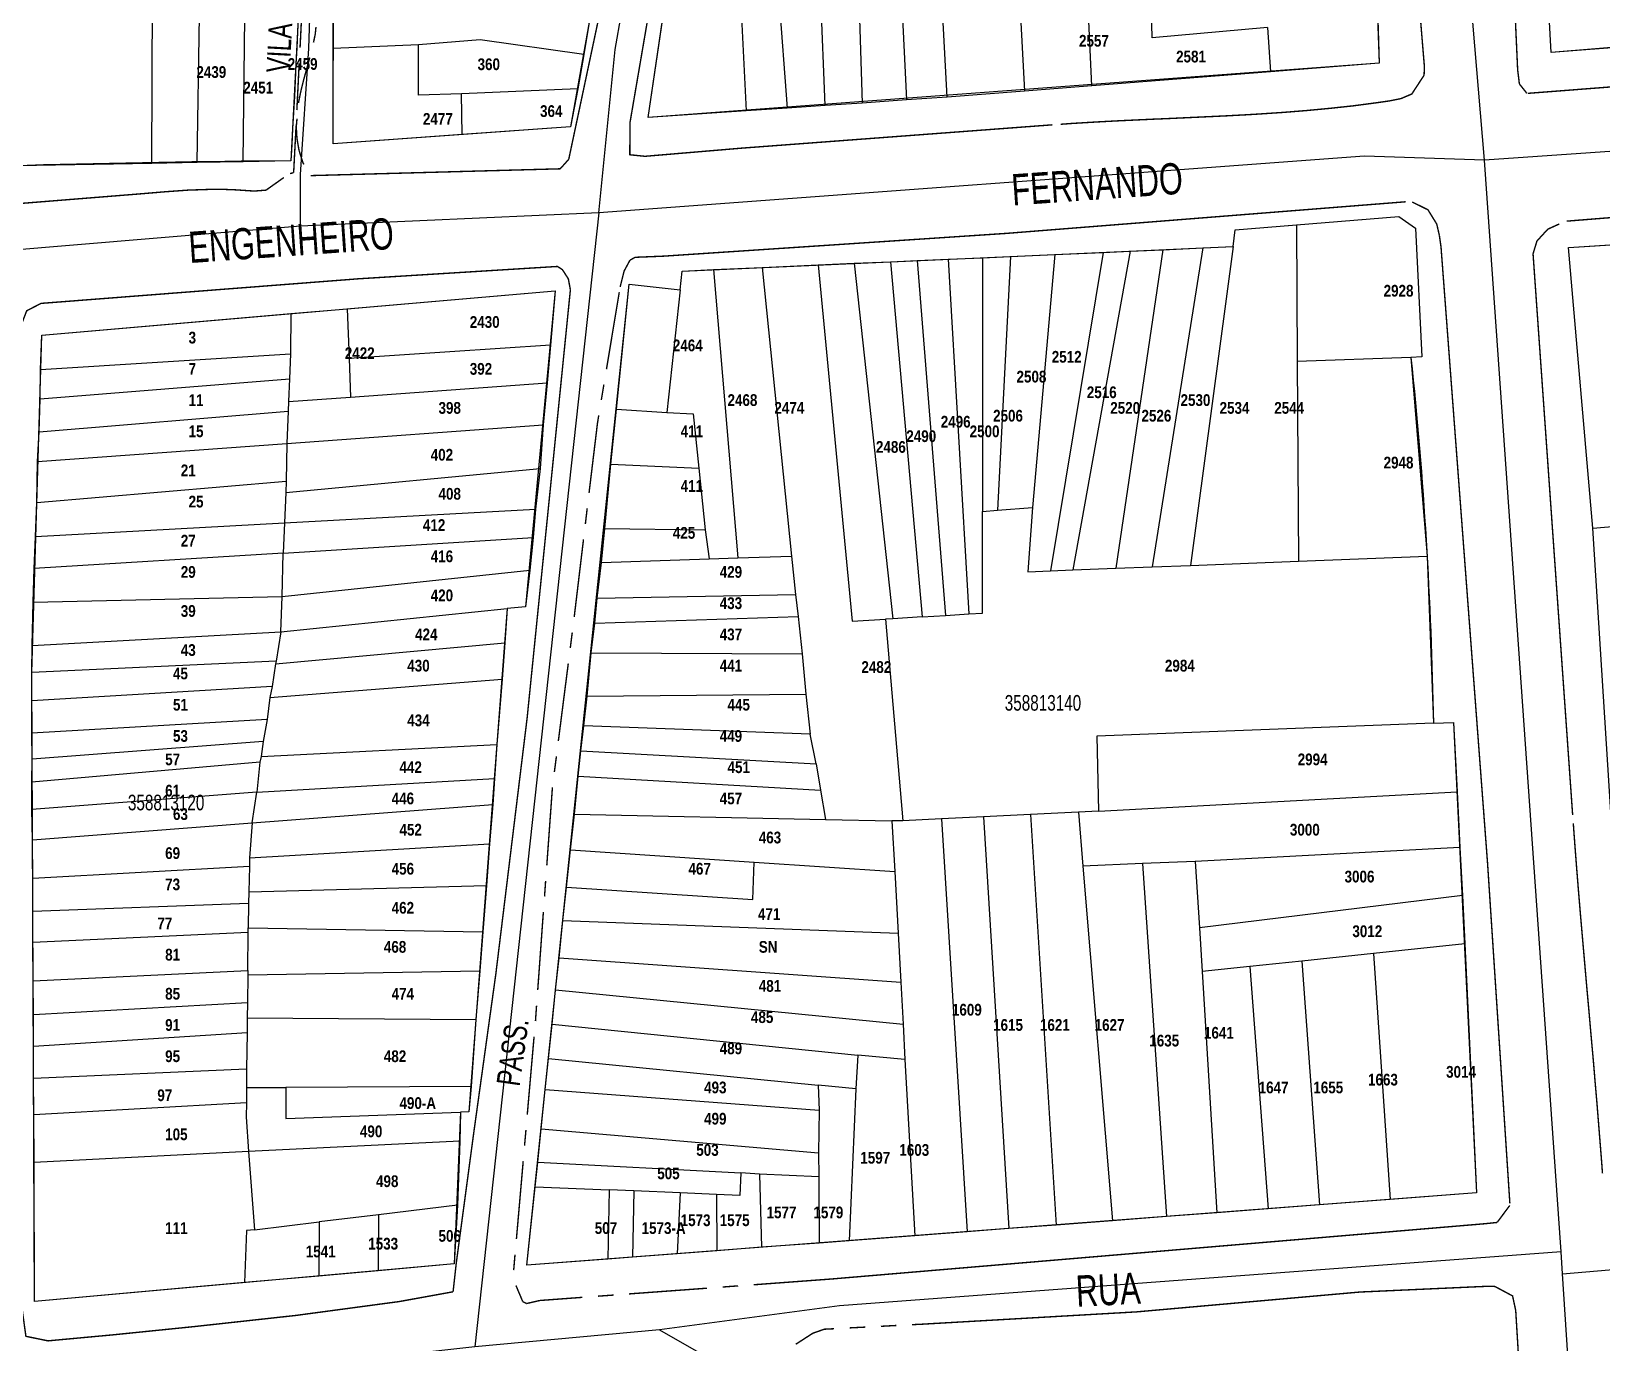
# Model space of a CAD drawing. Extents: x 201676 to 203188, y 4837754 to 4839005.
# Drawn here: x 202449.3 to 202650.3, y 4838138.5 to 4838306.4 of the extents above; entities that cross this region are included whole.
import ezdxf
from ezdxf.enums import TextEntityAlignment as Align

# ---------------------------------------------------------------- set-up
doc = ezdxf.new("R2010")
doc.units = 0
doc.header["$LTSCALE"] = 1.5
doc.header["$MEASUREMENT"] = 0
for name, pattern in [('PHANTOMX2', [5, 2.5, -0.5, 0.5, -0.5, 0.5, -0.5]), ('TRACO_13', [8, 5, -1, 1, -1]), ('TRACO_25', [8, 3, -1, 1, -1, 1, -1])]:
    doc.linetypes.add(name, pattern=pattern)
for name, color, linetype in [('CD-MALHA-LOTES', 40, 'CONTINUOUS'), ('CD_TXT_QUADRA', 7, 'CONTINUOUS'), ('RU-QUADRAS', 210, 'CONTINUOUS'), ('SV-EIXO-RUA-N-PAV', 6, 'CONTINUOUS'), ('SV-EIXO-RUA-PAV', 20, 'CONTINUOUS'), ('SV-RUA-NAO-PAV-S-GUIA-C-GUIA', 7, 'PHANTOMX2'), ('SV-RUA-PAVIM-S-GUIA-C-GUIA', 7, 'CONTINUOUS'), ('SV-TXT-RUA-N-PAV-S-GUIA-C-GUIA', 7, 'CONTINUOUS'), ('SV-TXT-RUA-PAV-S-GUIA-C-GUIA', 7, 'CONTINUOUS'), ('Th_NmrPort', 7, 'CONTINUOUS')]:
    doc.layers.add(name, color=color, linetype=linetype)
doc.styles.add('ARIAL', font='ARIAL.TTF')
doc.styles.get("Standard").update_dxf_attribs({"font": 'swisscbo.ttf'})

msp = doc.modelspace()

# ---------------------------------------------------------------- linework, layer by layer
at = {"layer": 'CD-MALHA-LOTES', "linetype": 'Continuous'}
for p, q in [((202643.88, 4838303.72), (202642.63, 4838326.41)), ((202528.25, 4838295.39), (202532.33, 4838322.77)), ((202539.48, 4838322.77), (202540.82, 4838296.24)), ((202544.1, 4838322.77), (202546.04, 4838296.59)), ((202550.91, 4838296.91), (202549.9, 4838322.77)), ((202554.88, 4838322.77), (202555.65, 4838297.23)), ((202560.1, 4838322.77), (202561.35, 4838297.62)), ((202566.54, 4838297.98), (202565.56, 4838316)), ((202464.72, 4838289.5), (202464.83, 4838313.66)), ((202621.51, 4838313.1), (202621.84, 4838302.32)), ((202585.06, 4838299.43), (202584.56, 4838310.54)), ((202592.78, 4838305.58), (202592.65, 4838311.1)), ((202470.53, 4838289.61), (202470.83, 4838308.4)), ((202487.95, 4838304.2), (202487.95, 4838308.55)), ((202575.84, 4838309.94), (202576.43, 4838298.76)), ((202476.4, 4838289.71), (202476.64, 4838308.22)), ((202483.44, 4838308), (202482.5, 4838289.81)), ((202520.75, 4838307.78), (202520.01, 4838303.43)), ((202607.56, 4838306.88), (202592.78, 4838305.58)), ((202607.56, 4838306.88), (202607.93, 4838301.23)), ((202690.77, 4838307.49), (202643.88, 4838303.72)), ((202498.85, 4838304.67), (202487.95, 4838304.2)), ((202506.77, 4838305.33), (202498.85, 4838304.67)), ((202498.87, 4838298.22), (202498.85, 4838304.67)), ((202520.01, 4838303.43), (202506.77, 4838305.33)), ((202487.91, 4838292.01), (202487.95, 4838304.2)), ((202520.01, 4838303.43), (202519.25, 4838299.03)), ((202621.84, 4838302.32), (202607.93, 4838301.23)), ((202607.93, 4838301.23), (202585.06, 4838299.43)), ((202504.34, 4838298.43), (202498.87, 4838298.22)), ((202519.25, 4838299.03), (202504.34, 4838298.43)), ((202504.44, 4838293.2), (202504.34, 4838298.43)), ((202519.25, 4838299.03), (202518.32, 4838294.2)), ((202576.43, 4838298.76), (202566.54, 4838297.98)), ((202585.06, 4838299.43), (202576.43, 4838298.76)), ((202546.04, 4838296.59), (202540.82, 4838296.24)), ((202550.91, 4838296.91), (202546.04, 4838296.59)), ((202555.65, 4838297.23), (202550.91, 4838296.91)), ((202561.35, 4838297.62), (202555.65, 4838297.23)), ((202566.54, 4838297.98), (202561.35, 4838297.62)), ((202540.82, 4838296.24), (202528.25, 4838295.39)), ((202504.44, 4838293.2), (202487.91, 4838292.01)), ((202518.32, 4838294.2), (202504.44, 4838293.2)), ((202464.72, 4838289.5), (202447.47, 4838289.2)), ((202470.53, 4838289.61), (202464.72, 4838289.5)), ((202476.4, 4838289.71), (202470.53, 4838289.61)), ((202482.5, 4838289.81), (202476.4, 4838289.71)), ((202611.26, 4838281.65), (202624.37, 4838282.71)), ((202624.37, 4838282.71), (202626.48, 4838281.22)), ((202603.14, 4838278.85), (202603.43, 4838281.01)), ((202603.43, 4838281.01), (202611.26, 4838281.65)), ((202611.26, 4838281.65), (202611.34, 4838264.13)), ((202626.48, 4838281.22), (202627.33, 4838264.73)), ((202646.09, 4838278.75), (202686.15, 4838281.26)), ((202589.96, 4838278.27), (202582.61, 4838237.45)), ((202586.52, 4838278.11), (202589.96, 4838278.27)), ((202594.15, 4838278.45), (202588.12, 4838237.67)), ((202589.96, 4838278.27), (202594.15, 4838278.45)), ((202599.28, 4838278.68), (202592.79, 4838237.85)), ((202594.15, 4838278.45), (202599.28, 4838278.68)), ((202603.14, 4838278.85), (202597.7, 4838238.04)), ((202599.28, 4838278.68), (202603.14, 4838278.85)), ((202649.2, 4838242.79), (202646.09, 4838278.75)), ((202536.63, 4838275.93), (202542.84, 4838276.19)), ((202542.84, 4838276.19), (202550.01, 4838276.5)), ((202542.84, 4838276.19), (202546.6, 4838239.2)), ((202550.01, 4838276.5), (202554.64, 4838276.71)), ((202550.01, 4838276.5), (202554.38, 4838230.88)), ((202554.64, 4838276.71), (202559.29, 4838276.91)), ((202554.64, 4838276.71), (202559.58, 4838231.21)), ((202559.29, 4838276.91), (202562.69, 4838277.06)), ((202559.29, 4838276.91), (202563.33, 4838231.45)), ((202562.69, 4838277.06), (202566.68, 4838277.24)), ((202562.69, 4838277.06), (202566.32, 4838231.64)), ((202566.68, 4838277.24), (202571.08, 4838277.43)), ((202566.68, 4838277.24), (202569.3, 4838231.83)), ((202571.08, 4838277.43), (202574.63, 4838277.59)), ((202571.08, 4838277.43), (202571.08, 4838244.93)), ((202574.63, 4838277.59), (202573, 4838245.09)), ((202574.63, 4838277.59), (202580.33, 4838277.84)), ((202580.33, 4838277.84), (202577.46, 4838245.44)), ((202586.52, 4838278.11), (202579.75, 4838237.34)), ((202580.33, 4838277.84), (202586.52, 4838278.11)), ((202532.35, 4838273.31), (202532.6, 4838275.7)), ((202532.6, 4838275.7), (202536.63, 4838275.93)), ((202536.63, 4838275.93), (202539.75, 4838239)), ((202489.74, 4838270.9), (202516.37, 4838273.2)), ((202516.37, 4838273.2), (202515.77, 4838266.23)), ((202524.2, 4838258.04), (202525.83, 4838274.03)), ((202525.83, 4838274.03), (202532.35, 4838273.31)), ((202532.35, 4838273.31), (202530.65, 4838257.63)), ((202450.61, 4838267.51), (202482.52, 4838270.27)), ((202482.52, 4838270.27), (202482.45, 4838265.13)), ((202482.52, 4838270.27), (202489.74, 4838270.9)), ((202489.74, 4838270.9), (202489.96, 4838264.54)), ((202450.46, 4838263.1), (202450.61, 4838267.51)), ((202515.77, 4838266.23), (202489.96, 4838264.54)), ((202515.77, 4838266.23), (202515.34, 4838261.41)), ((202450.46, 4838263.1), (202482.45, 4838265.13)), ((202482.45, 4838265.13), (202482.34, 4838261.92)), ((202489.96, 4838264.54), (202490.16, 4838259.58)), ((202625.92, 4838264.67), (202611.34, 4838264.13)), ((202611.34, 4838264.13), (202611.5, 4838238.57)), ((202627.33, 4838264.73), (202625.92, 4838264.67)), ((202625.92, 4838264.67), (202627.98, 4838239.21)), ((202450.4, 4838259.35), (202450.46, 4838263.1)), ((202450.4, 4838259.35), (202482.34, 4838261.92)), ((202482.34, 4838261.92), (202482.19, 4838259.01)), ((202490.16, 4838259.58), (202515.34, 4838261.41)), ((202515.34, 4838261.41), (202514.8, 4838256.02)), ((202450.27, 4838255.13), (202450.4, 4838259.35)), ((202482.19, 4838259.01), (202482.17, 4838257.77)), ((202482.19, 4838259.01), (202490.16, 4838259.58)), ((202450.27, 4838255.13), (202482.17, 4838257.77)), ((202482.17, 4838257.77), (202481.98, 4838253.64)), ((202523.49, 4838251), (202524.2, 4838258.04)), ((202524.2, 4838258.04), (202530.65, 4838257.63)), ((202530.65, 4838257.63), (202534.01, 4838257.45)), ((202534.01, 4838257.45), (202534.74, 4838250.47)), ((202450.06, 4838251.32), (202450.27, 4838255.13)), ((202481.98, 4838253.64), (202514.8, 4838256.02)), ((202514.8, 4838256.02), (202514.45, 4838250.46)), ((202649.2, 4838242.79), (202795.23, 4838255.46)), ((202450.06, 4838251.32), (202481.98, 4838253.64)), ((202481.98, 4838253.64), (202481.9, 4838248.82)), ((202450, 4838246.11), (202450.06, 4838251.32)), ((202481.87, 4838247.39), (202514.45, 4838250.46)), ((202514.45, 4838250.46), (202513.83, 4838245.25)), ((202522.7, 4838242.78), (202523.49, 4838251)), ((202523.49, 4838251), (202534.74, 4838250.47)), ((202534.74, 4838250.47), (202535.55, 4838242.58)), ((202450, 4838246.11), (202481.9, 4838248.82)), ((202481.9, 4838248.82), (202481.87, 4838247.39)), ((202449.83, 4838241.74), (202450, 4838246.11)), ((202481.87, 4838247.39), (202481.69, 4838243.49)), ((202481.69, 4838243.49), (202513.83, 4838245.25)), ((202513.83, 4838245.25), (202513.54, 4838241.59)), ((202571.08, 4838244.93), (202573, 4838245.09)), ((202571.08, 4838231.94), (202571.08, 4838244.93)), ((202573, 4838245.09), (202577.46, 4838245.44)), ((202577.46, 4838245.44), (202576.87, 4838237.23)), ((202449.83, 4838241.74), (202481.69, 4838243.49)), ((202481.69, 4838243.49), (202481.54, 4838239.6)), ((202522.28, 4838238.4), (202522.7, 4838242.78)), ((202522.7, 4838242.78), (202535.55, 4838242.58)), ((202535.55, 4838242.58), (202536.06, 4838238.87)), ((202654.4, 4838160.66), (202649.2, 4838242.79)), ((202449.67, 4838237.63), (202449.83, 4838241.74)), ((202481.54, 4838239.6), (202513.54, 4838241.59)), ((202513.54, 4838241.59), (202513.11, 4838237.41)), ((202481.54, 4838239.6), (202449.67, 4838237.63)), ((202481.4, 4838234.04), (202481.54, 4838239.6)), ((202521.75, 4838233.86), (202522.28, 4838238.4)), ((202522.28, 4838238.4), (202536.06, 4838238.87)), ((202536.06, 4838238.87), (202539.75, 4838239)), ((202539.75, 4838239), (202546.6, 4838239.2)), ((202546.6, 4838239.2), (202547.14, 4838234.33)), ((202592.79, 4838237.85), (202597.7, 4838238.04)), ((202597.7, 4838238.04), (202611.5, 4838238.57)), ((202611.5, 4838238.57), (202627.98, 4838239.21)), ((202627.98, 4838239.21), (202628.79, 4838217.82)), ((202449.54, 4838233.35), (202449.67, 4838237.63)), ((202481.4, 4838234.04), (202513.11, 4838237.41)), ((202513.11, 4838237.41), (202512.56, 4838232.75)), ((202576.87, 4838237.23), (202579.75, 4838237.34)), ((202579.75, 4838237.34), (202582.61, 4838237.45)), ((202582.61, 4838237.45), (202588.12, 4838237.67)), ((202588.12, 4838237.67), (202592.79, 4838237.85)), ((202449.54, 4838233.35), (202481.4, 4838234.04)), ((202481.24, 4838229.54), (202481.4, 4838234.04)), ((202521.75, 4838233.86), (202547.14, 4838234.33)), ((202547.14, 4838234.33), (202547.46, 4838231.51)), ((202449.38, 4838227.77), (202449.54, 4838233.35)), ((202481.24, 4838229.54), (202510.19, 4838232.5)), ((202510.19, 4838232.5), (202509.9, 4838228.14)), ((202512.56, 4838232.75), (202510.19, 4838232.5)), ((202521.43, 4838230.66), (202521.75, 4838233.86)), ((202569.3, 4838231.83), (202571.08, 4838231.94)), ((202520.98, 4838226.83), (202521.43, 4838230.66)), ((202521.43, 4838230.66), (202547.46, 4838231.51)), ((202547.46, 4838231.51), (202547.99, 4838226.7)), ((202554.38, 4838230.88), (202558.66, 4838231.15)), ((202559.58, 4838231.21), (202558.66, 4838231.15)), ((202558.66, 4838231.15), (202560.87, 4838205.34)), ((202563.33, 4838231.45), (202559.58, 4838231.21)), ((202563.33, 4838231.45), (202566.32, 4838231.64)), ((202566.32, 4838231.64), (202569.3, 4838231.83)), ((202449.38, 4838227.77), (202481.24, 4838229.54)), ((202480.54, 4838225.42), (202509.9, 4838228.14)), ((202481.24, 4838229.54), (202480.64, 4838225.78)), ((202509.9, 4838228.14), (202509.58, 4838223.47)), ((202449.33, 4838224.34), (202449.38, 4838227.77)), ((202520.44, 4838221.29), (202520.98, 4838226.83)), ((202520.98, 4838226.83), (202547.99, 4838226.7)), ((202547.99, 4838226.7), (202548.46, 4838221.57)), ((202480.64, 4838225.78), (202449.33, 4838224.34)), ((202449.34, 4838220.69), (202449.33, 4838224.34)), ((202480.54, 4838225.42), (202480.1, 4838222.52)), ((202480.64, 4838225.78), (202480.54, 4838225.42)), ((202480.1, 4838222.52), (202449.34, 4838220.69)), ((202479.82, 4838221.14), (202509.58, 4838223.47)), ((202480.1, 4838222.52), (202479.82, 4838221.14)), ((202509.58, 4838223.47), (202508.88, 4838215.1)), ((202449.36, 4838216.56), (202449.34, 4838220.69)), ((202479.82, 4838221.14), (202479.48, 4838218.31)), ((202520.02, 4838217.5), (202520.44, 4838221.29)), ((202520.44, 4838221.29), (202548.46, 4838221.57)), ((202548.46, 4838221.57), (202549, 4838216.43)), ((202479.48, 4838218.31), (202449.36, 4838216.56)), ((202479.48, 4838218.31), (202478.98, 4838215.48)), ((202628.79, 4838217.82), (202631.38, 4838217.92)), ((202631.38, 4838217.92), (202631.82, 4838209.06)), ((202449.38, 4838213.25), (202449.36, 4838216.56)), ((202519.65, 4838214.29), (202520.02, 4838217.5)), ((202549, 4838216.43), (202520.02, 4838217.5)), ((202549.78, 4838212.65), (202549, 4838216.43)), ((202628.79, 4838217.82), (202585.71, 4838216.17)), ((202585.71, 4838216.17), (202585.9, 4838206.58)), ((202478.98, 4838215.48), (202449.38, 4838213.25)), ((202478.98, 4838215.48), (202478.72, 4838213.59)), ((202478.72, 4838213.59), (202508.88, 4838215.1)), ((202508.88, 4838215.1), (202508.6, 4838210.76)), ((202519.31, 4838211.05), (202519.65, 4838214.29)), ((202519.65, 4838214.29), (202549.78, 4838212.65)), ((202449.37, 4838210.28), (202449.38, 4838213.25)), ((202478.53, 4838212.84), (202449.37, 4838210.28)), ((202478.53, 4838212.84), (202478.16, 4838209.02)), ((202478.72, 4838213.59), (202478.53, 4838212.84)), ((202549.78, 4838212.65), (202550.34, 4838209.26)), ((202449.36, 4838206.79), (202449.37, 4838210.28)), ((202478.16, 4838209.02), (202508.6, 4838210.76)), ((202508.6, 4838210.76), (202508.36, 4838207.44)), ((202518.84, 4838206.18), (202519.31, 4838211.05)), ((202519.31, 4838211.05), (202550.34, 4838209.26)), ((202478.16, 4838209.02), (202449.36, 4838206.79)), ((202477.54, 4838205.06), (202478.16, 4838209.02)), ((202550.34, 4838209.26), (202550.95, 4838205.5)), ((202585.9, 4838206.58), (202631.82, 4838209.06)), ((202631.82, 4838209.06), (202632.17, 4838201.92)), ((202449.45, 4838202.9), (202449.36, 4838206.79)), ((202477.54, 4838205.06), (202508.36, 4838207.44)), ((202508.36, 4838207.44), (202507.96, 4838202.39)), ((202518.3, 4838201.62), (202518.84, 4838206.18)), ((202518.84, 4838206.18), (202550.95, 4838205.5)), ((202571.18, 4838205.85), (202565.8, 4838205.58)), ((202577.19, 4838206.15), (202571.18, 4838205.85)), ((202571.18, 4838205.85), (202574.45, 4838153.13)), ((202583.34, 4838206.46), (202577.19, 4838206.15)), ((202577.19, 4838206.15), (202580.5, 4838153.59)), ((202585.9, 4838206.58), (202583.34, 4838206.46)), ((202583.34, 4838206.46), (202583.89, 4838199.55)), ((202449.45, 4838202.9), (202477.54, 4838205.06)), ((202477.54, 4838205.06), (202477.21, 4838200.6)), ((202550.95, 4838205.5), (202559.47, 4838205.32)), ((202560.87, 4838205.34), (202559.47, 4838205.32)), ((202559.47, 4838205.32), (202559.83, 4838198.85)), ((202565.8, 4838205.58), (202560.87, 4838205.34)), ((202565.8, 4838205.58), (202569.12, 4838152.73)), ((202449.46, 4838197.94), (202449.45, 4838202.9)), ((202477.21, 4838200.6), (202507.96, 4838202.39)), ((202507.96, 4838202.39), (202507.55, 4838197.06)), ((202632.17, 4838201.92), (202598.27, 4838200.14)), ((202632.17, 4838201.92), (202632.53, 4838195.78)), ((202477.21, 4838200.6), (202477.2, 4838199.48)), ((202517.8, 4838196.83), (202518.3, 4838201.62)), ((202518.3, 4838201.62), (202541.82, 4838200.03)), ((202541.64, 4838195.25), (202541.82, 4838200.03)), ((202541.82, 4838200.03), (202559.83, 4838198.85)), ((202591.55, 4838199.88), (202583.89, 4838199.55)), ((202598.27, 4838200.14), (202591.55, 4838199.88)), ((202591.55, 4838199.88), (202594.6, 4838154.67)), ((202598.27, 4838200.14), (202598.86, 4838191.63)), ((202477.2, 4838199.48), (202449.46, 4838197.94)), ((202449.47, 4838193.72), (202449.46, 4838197.94)), ((202477.2, 4838199.48), (202477.13, 4838196.24)), ((202559.83, 4838198.85), (202560.26, 4838190.94)), ((202583.89, 4838199.55), (202587.69, 4838154.14)), ((202477.13, 4838196.24), (202477.11, 4838194.73)), ((202477.13, 4838196.24), (202507.55, 4838197.06)), ((202507.55, 4838197.06), (202507.09, 4838191.13)), ((202517.33, 4838192.56), (202517.8, 4838196.83)), ((202517.8, 4838196.83), (202541.64, 4838195.25)), ((202632.53, 4838195.78), (202598.86, 4838191.63)), ((202632.53, 4838195.78), (202632.8, 4838189.57)), ((202477.11, 4838194.73), (202449.47, 4838193.72)), ((202477.11, 4838194.73), (202477.05, 4838191.64)), ((202449.47, 4838189.75), (202449.47, 4838193.72)), ((202516.85, 4838187.81), (202517.33, 4838192.56)), ((202517.33, 4838192.56), (202560.26, 4838190.94)), ((202477.05, 4838191.03), (202449.47, 4838189.75)), ((202449.53, 4838184.83), (202449.47, 4838189.75)), ((202477.02, 4838186.17), (202477.05, 4838191.03)), ((202477.05, 4838191.64), (202507.09, 4838191.13)), ((202477.05, 4838191.03), (202477.05, 4838191.64)), ((202507.09, 4838191.13), (202506.71, 4838186.12)), ((202560.26, 4838190.94), (202560.6, 4838184.69)), ((202598.86, 4838191.63), (202599.18, 4838186.04)), ((202516.41, 4838183.7), (202516.85, 4838187.81)), ((202516.85, 4838187.81), (202560.6, 4838184.69)), ((202621.12, 4838188.34), (202611.93, 4838187.38)), ((202632.8, 4838189.57), (202621.12, 4838188.34)), ((202621.12, 4838188.34), (202623.24, 4838156.84)), ((202632.8, 4838189.57), (202634.31, 4838157.69)), ((202449.53, 4838184.83), (202477.02, 4838186.17)), ((202477.02, 4838186.17), (202476.99, 4838185.63)), ((202476.99, 4838185.63), (202506.71, 4838186.12)), ((202506.71, 4838186.12), (202506.2, 4838179.92)), ((202605.29, 4838186.68), (202599.18, 4838186.04)), ((202599.18, 4838186.04), (202601.08, 4838155.16)), ((202611.93, 4838187.38), (202605.29, 4838186.68)), ((202605.29, 4838186.68), (202607.64, 4838155.66)), ((202611.93, 4838187.38), (202614.2, 4838156.16)), ((202449.55, 4838180.5), (202449.53, 4838184.83)), ((202476.99, 4838185.63), (202476.97, 4838182.03)), ((202515.95, 4838179.3), (202516.41, 4838183.7)), ((202516.41, 4838183.7), (202560.9, 4838179.29)), ((202560.6, 4838184.69), (202560.9, 4838179.29)), ((202476.97, 4838182.03), (202449.55, 4838180.5)), ((202476.97, 4838182.03), (202476.92, 4838180.12)), ((202449.55, 4838176.43), (202449.55, 4838180.5)), ((202476.92, 4838180.12), (202476.91, 4838178.2)), ((202476.92, 4838180.12), (202506.2, 4838179.92)), ((202506.2, 4838179.92), (202505.6, 4838171.34)), ((202476.91, 4838178.2), (202449.55, 4838176.43)), ((202476.91, 4838178.2), (202476.85, 4838173.56)), ((202515.49, 4838174.89), (202515.95, 4838179.3)), ((202515.95, 4838179.3), (202555.11, 4838175.35)), ((202560.9, 4838179.29), (202561.14, 4838174.8)), ((202449.57, 4838172.36), (202449.55, 4838176.43)), ((202515.08, 4838170.95), (202515.49, 4838174.89)), ((202515.49, 4838174.89), (202550.02, 4838171.5)), ((202555.11, 4838175.35), (202554.86, 4838171.02)), ((202561.14, 4838174.8), (202555.11, 4838175.35)), ((202561.14, 4838174.8), (202562.38, 4838152.2)), ((202476.85, 4838173.56), (202449.57, 4838172.36)), ((202449.6, 4838167.69), (202449.57, 4838172.36)), ((202476.85, 4838173.56), (202476.83, 4838171.19)), ((202476.83, 4838171.19), (202481.85, 4838171.21)), ((202476.83, 4838171.19), (202476.83, 4838169.22)), ((202505.6, 4838171.34), (202481.85, 4838171.21)), ((202481.85, 4838171.21), (202481.85, 4838167.22)), ((202505.6, 4838171.34), (202505.32, 4838168.06)), ((202514.56, 4838165.91), (202515.08, 4838170.95)), ((202515.08, 4838170.95), (202550.15, 4838168.28)), ((202550.02, 4838171.5), (202550.15, 4838168.28)), ((202554.86, 4838171.02), (202550.02, 4838171.5)), ((202554.86, 4838171.02), (202553.98, 4838151.57)), ((202476.83, 4838169.22), (202449.6, 4838167.69)), ((202449.64, 4838161.61), (202449.6, 4838167.69)), ((202476.83, 4838169.22), (202476.78, 4838167.43)), ((202481.85, 4838167.22), (202504.24, 4838168.02)), ((202504.24, 4838168.02), (202504.13, 4838164.33)), ((202505.32, 4838168.06), (202504.24, 4838168.02)), ((202550.15, 4838168.28), (202550.06, 4838162.84)), ((202476.78, 4838167.43), (202477.09, 4838162.98)), ((202514.15, 4838161.62), (202514.56, 4838165.91)), ((202514.56, 4838165.91), (202550.06, 4838162.84)), ((202504.13, 4838164.33), (202477.09, 4838162.98)), ((202504.13, 4838164.33), (202503.84, 4838156.13)), ((202477.09, 4838162.98), (202449.64, 4838161.61)), ((202449.71, 4838143.81), (202449.64, 4838161.61)), ((202477.09, 4838162.98), (202477.84, 4838152.99)), ((202513.8, 4838158.49), (202514.15, 4838161.62)), ((202514.15, 4838161.62), (202540.14, 4838160.26)), ((202550.06, 4838162.84), (202550.11, 4838159.74)), ((202540.14, 4838160.26), (202539.98, 4838157.38)), ((202542.51, 4838160.11), (202540.14, 4838160.26)), ((202550.11, 4838159.74), (202542.51, 4838160.11)), ((202542.51, 4838160.11), (202542.78, 4838150.74)), ((202550.11, 4838159.74), (202550.15, 4838151.28)), ((202512.73, 4838148.43), (202513.8, 4838158.49)), ((202513.8, 4838158.49), (202523.26, 4838158.09)), ((202523.26, 4838158.09), (202523.11, 4838149.22)), ((202526.44, 4838157.95), (202523.26, 4838158.09)), ((202526.44, 4838157.95), (202526.27, 4838149.46)), ((202532.34, 4838157.7), (202526.44, 4838157.95)), ((202532.34, 4838157.7), (202531.99, 4838149.9)), ((202537.02, 4838157.5), (202532.34, 4838157.7)), ((202634.31, 4838157.69), (202623.24, 4838156.84)), ((202503.84, 4838156.13), (202493.75, 4838154.91)), ((202503.84, 4838156.13), (202503.42, 4838148.6)), ((202539.98, 4838157.38), (202537.02, 4838157.5)), ((202537.02, 4838157.5), (202537.04, 4838150.28)), ((202607.64, 4838155.66), (202601.08, 4838155.16)), ((202614.2, 4838156.16), (202607.64, 4838155.66)), ((202623.24, 4838156.84), (202614.2, 4838156.16)), ((202477.84, 4838152.99), (202486.14, 4838153.99)), ((202486.14, 4838153.99), (202486.08, 4838147.06)), ((202493.75, 4838154.91), (202486.14, 4838153.99)), ((202493.75, 4838154.91), (202493.69, 4838147.73)), ((202580.5, 4838153.59), (202574.45, 4838153.13)), ((202587.69, 4838154.14), (202580.5, 4838153.59)), ((202594.6, 4838154.67), (202587.69, 4838154.14)), ((202601.08, 4838155.16), (202594.6, 4838154.67)), ((202476.83, 4838152.87), (202476.58, 4838146.21)), ((202477.84, 4838152.99), (202476.83, 4838152.87)), ((202553.98, 4838151.57), (202550.15, 4838151.28)), ((202562.38, 4838152.2), (202553.98, 4838151.57)), ((202569.12, 4838152.73), (202562.38, 4838152.2)), ((202574.45, 4838153.13), (202569.12, 4838152.73)), ((202531.99, 4838149.9), (202526.27, 4838149.46)), ((202537.04, 4838150.28), (202531.99, 4838149.9)), ((202542.78, 4838150.74), (202537.04, 4838150.28)), ((202550.15, 4838151.28), (202542.78, 4838150.74)), ((202493.69, 4838147.73), (202486.08, 4838147.06)), ((202503.42, 4838148.6), (202493.69, 4838147.73)), ((202523.11, 4838149.22), (202512.73, 4838148.43)), ((202526.27, 4838149.46), (202523.11, 4838149.22)), ((202476.58, 4838146.21), (202449.71, 4838143.81)), ((202486.08, 4838147.06), (202476.58, 4838146.21))]:
    msp.add_line(p, q, dxfattribs=at)
at = {"layer": 'RU-QUADRAS', "color": 6, "linetype": 'Continuous'}
for points in [[(202507.91, 4838546.35), (202548.85, 4838550.15), (202549.19, 4838546.35), (202602.35, 4838549.24), (202604.5, 4838547.22), (202608.79, 4838482.6), (202613.24, 4838442.97), (202614.63, 4838399.27), (202621.4, 4838315.32), (202621.84, 4838302.32), (202528.25, 4838295.39), (202532.33, 4838322.77), (202537.11, 4838349.14), (202538, 4838373.62), (202527.53, 4838434.87), (202511.14, 4838522.27)], [(202646.09, 4838278.75), (202686.15, 4838281.26), (202685.96, 4838283.39), (202690.22, 4838283.59), (202690.22, 4838281.46), (202793.75, 4838290.17), (202798.78, 4838172.27), (202654.41, 4838160.66), (202649.2, 4838242.79)], [(202449.33, 4838224.34), (202450.61, 4838267.51), (202516.37, 4838273.2), (202512.56, 4838232.75), (202510.19, 4838232.5), (202505.32, 4838168.06), (202504.24, 4838168.02), (202503.42, 4838148.6), (202449.71, 4838143.81)]]:
    msp.add_lwpolyline(points, close=True, dxfattribs=at)
for points in [[(202636.73, 4838405.43), (202687.15, 4838406.17), (202717.79, 4838393.98, 0.011451), (202774.72, 4838357.61), (202774.03, 4838355.8), (202791.97, 4838346.76), (202792.35, 4838333.36), (202793.69, 4838315.21), (202643.88, 4838303.72), (202642.63, 4838326.41), (202638.05, 4838366.74)], [(202512.73, 4838148.43), (202525.83, 4838274.03), (202532.35, 4838273.31), (202532.6, 4838275.7), (202603.14, 4838278.85), (202603.43, 4838281.01), (202624.37, 4838282.71), (202626.48, 4838281.22), (202627.33, 4838264.73), (202625.92, 4838264.67, -0.021446), (202628.79, 4838217.82), (202631.38, 4838217.92), (202634.31, 4838157.69)]]:
    msp.add_lwpolyline(points, format="xyb", close=True, dxfattribs=at)
msp.add_lwpolyline([(202484.7, 4838355.94, -0.012678), (202482.5, 4838289.81, 0.012699), (202415.02, 4838287.81), (202415.25, 4838284.55), (202370.13, 4838282.19, 0.016838), (202276.66, 4838273.2), (202240.72, 4838270.45), (202236.52, 4838346.63)], format="xyb", dxfattribs=at)
msp.add_lwpolyline([(202522.37, 4838316.98), (202518.32, 4838294.2), (202487.91, 4838292.01), (202488.06, 4838355.99)], dxfattribs=at)
at = {"layer": 'SV-EIXO-RUA-N-PAV'}
for points in [[(202521.94, 4838283.17), (202524.02, 4838304.08), (202528.91, 4838331.78), (202531.36, 4838348.83), (202532.68, 4838364.84), (202530.8, 4838379.34), (202529.29, 4838391.4), (202527.31, 4838401.29)], [(202521.94, 4838283.17), (202506.08, 4838138.01)], [(202552.77, 4838143.23), (202529.72, 4838140.19), (202506.08, 4838138.01), (202446.5, 4838131.38), (202435.02, 4838130.29), (202371.98, 4838127.74), (202340.21, 4838125.95), (202318.41, 4838124.12)], [(202529.72, 4838140.19), (202542.16, 4838133.04), (202568.55, 4838124.59), (202572.34, 4838123.39), (202621.19, 4838107.53), (202648.56, 4838097.88), (202678.43, 4838087.61), (202700.52, 4838078.9), (202728.67, 4838068.17), (202753.87, 4838058.21), (202782.49, 4838046.39), (202801.78, 4838040.17), (202810.19, 4838038.19), (202816.16, 4838037.38)]]:
    msp.add_lwpolyline(points, dxfattribs=at)
at = {"layer": 'SV-EIXO-RUA-PAV'}
for points in [[(202665.84, 4837885.15), (202655.43, 4838009.97), (202648.56, 4838097.88), (202645.32, 4838147.35), (202645.14, 4838150.17), (202635.33, 4838289.9), (202625.34, 4838408.09), (202624.12, 4838420.52), (202618.17, 4838503.84), (202614.15, 4838560.23), (202605.04, 4838673.59), (202599.43, 4838745.74)], [(202483.76, 4838281.46), (202483.75, 4838288.09), (202484.81, 4838304.23), (202485.86, 4838336.39), (202486.04, 4838354.84)], [(202803.72, 4838301.55), (202635.33, 4838289.9), (202619.97, 4838290.43), (202521.94, 4838283.17), (202483.76, 4838281.46), (202445.49, 4838278.25), (202369.77, 4838271.37), (202318.41, 4838267.69)], [(202645.32, 4838147.35), (202809.5, 4838161.44)], [(202645.14, 4838150.17), (202552.77, 4838143.23)]]:
    msp.add_lwpolyline(points, dxfattribs=at)
at = {"layer": 'SV-RUA-NAO-PAV-S-GUIA-C-GUIA', "linetype": 'TRACO_25', "const_width": 0.18, "flags": 128}
for points in [[(202525.6, 4838401.49), (202527.7, 4838381.83), (202529.44, 4838369.42), (202529.27, 4838358.37), (202527.09, 4838340.17), (202522.78, 4838312.12), (202518.09, 4838290.03)], [(202527.85, 4838290.41), (202525.91, 4838290.61), (202525.93, 4838294.72), (202528.7, 4838310.9), (202531.55, 4838329.88), (202532.89, 4838339.95), (202533.88, 4838346.53), (202534.77, 4838354.66), (202534.92, 4838359.96), (202534.75, 4838366.12), (202533.51, 4838378.46), (202531.37, 4838391.18), (202529.96, 4838401.33)], [(202503.28, 4838145.04), (202496.39, 4838143.79), (202483.13, 4838142.01), (202470.08, 4838140.58), (202459.65, 4838139.52), (202451.42, 4838138.76), (202448.59, 4838139.34), (202448.09, 4838142.95), (202447.37, 4838152.68), (202446.56, 4838176.62), (202447.01, 4838202.38), (202445.95, 4838222.57), (202447.87, 4838249.24), (202447.93, 4838268.65)]]:
    msp.add_lwpolyline(points, dxfattribs=at)
at = {"layer": 'SV-RUA-NAO-PAV-S-GUIA-C-GUIA', "linetype": 'TRACO_13', "const_width": 0.18, "flags": 128}
msp.add_lwpolyline([(202518.3, 4838273.32), (202515.85, 4838249.02), (202512.76, 4838218.48), (202508.76, 4838185.77), (202505.92, 4838165.34), (202503.68, 4838148.64), (202503.28, 4838145.04)], dxfattribs=at)
at = {"layer": 'SV-RUA-NAO-PAV-S-GUIA-C-GUIA', "const_width": 0.18}
for points in [[(202522.92, 4838263.16), (202524.56, 4838273.02)], [(202522.26, 4838259.21), (202522.59, 4838261.19)], [(202521.65, 4838255.26), (202521.76, 4838256.2)], [(202521.76, 4838256.2), (202521.93, 4838257.24)], [(202520.69, 4838247.32), (202521.65, 4838255.26)], [(202520.22, 4838243.35), (202520.45, 4838245.33)], [(202518.79, 4838231.43), (202519.98, 4838241.36)], [(202518.29, 4838227.46), (202518.54, 4838229.45)], [(202516.76, 4838215.56), (202518.03, 4838225.48)], [(202516.25, 4838211.59), (202516.51, 4838213.58)], [(202515.28, 4838199.63), (202516, 4838209.61)], [(202514.99, 4838195.65), (202515.13, 4838197.64)], [(202514.12, 4838183.68), (202514.84, 4838193.65)], [(202513.84, 4838179.87), (202513.97, 4838181.68)], [(202513.83, 4838179.69), (202513.84, 4838179.87)], [(202512.78, 4838167.73), (202513.65, 4838177.7)], [(202512.43, 4838163.75), (202512.61, 4838165.74)], [(202511.39, 4838151.79), (202512.26, 4838161.76)], [(202511.04, 4838147.81), (202511.21, 4838149.8)], [(202512.2, 4838143.79), (202511.33, 4838145.85)], [(202535.79, 4838145.5), (202525.82, 4838144.77)], [(202539.78, 4838145.8), (202537.79, 4838145.65)], [(202551.75, 4838146.68), (202541.78, 4838145.94)], [(202512.69, 4838143.53), (202512.2, 4838143.79)], [(202512.89, 4838143.58), (202512.69, 4838143.53)], [(202514.4, 4838143.93), (202512.89, 4838143.58)], [(202514.85, 4838143.96), (202514.4, 4838143.93)], [(202519.84, 4838144.33), (202514.85, 4838143.96)], [(202523.83, 4838144.62), (202521.83, 4838144.48)], [(202547.15, 4838138.32), (202549.18, 4838139.63)], [(202549.18, 4838139.63), (202549.33, 4838139.73)], [(202549.33, 4838139.73), (202550.1, 4838140)], [(202550.1, 4838140), (202550.81, 4838140.25)], [(202550.81, 4838140.25), (202552.06, 4838140.31)], [(202550.81, 4838140.25), (202550.81, 4838140.25)], [(202554.06, 4838140.42), (202556.06, 4838140.52)], [(202558.05, 4838140.62), (202560.05, 4838140.73)], [(202562.05, 4838140.83), (202563.05, 4838140.88)], [(202563.05, 4838140.88), (202563.29, 4838140.89)]]:
    msp.add_lwpolyline(points, dxfattribs=at)
at = {"layer": 'SV-RUA-PAVIM-S-GUIA-C-GUIA', "const_width": 0.18}
for points in [[(202622.26, 4838366.79), (202627.64, 4838301.89)], [(202638.97, 4838314.88), (202639.58, 4838301.46)], [(202640.88, 4838298.47), (202794.37, 4838310.34)], [(202483.69, 4838304.31), (202483.89, 4838308.3)], [(202485.73, 4838306.97), (202485.63, 4838306.01)], [(202485.63, 4838306.01), (202485.41, 4838304.99)], [(202483.28, 4838296.32), (202483.58, 4838302.31)], [(202484.94, 4838303.05), (202484.67, 4838302.09)], [(202484.54, 4838301.62), (202484.14, 4838300.16)], [(202484.67, 4838302.09), (202484.54, 4838301.62)], [(202627.6, 4838300.79), (202626.03, 4838298.39), (202624.65, 4838297.8), (202623.09, 4838297.49), (202621.47, 4838297.26), (202618.51, 4838296.87), (202615.53, 4838296.55), (202612.55, 4838296.27), (202609.56, 4838296.03), (202606.56, 4838295.83), (202605.07, 4838295.74), (202603.57, 4838295.66), (202602.07, 4838295.58), (202600.57, 4838295.51), (202599.06, 4838295.44), (202597.56, 4838295.37), (202596.06, 4838295.3), (202594.56, 4838295.23), (202593.06, 4838295.17), (202591.56, 4838295.1), (202590.06, 4838295.03), (202588.55, 4838294.96), (202587.05, 4838294.88), (202585.55, 4838294.8), (202584.06, 4838294.71), (202582.56, 4838294.62), (202581.06, 4838294.51)], [(202627.64, 4838301.89), (202627.6, 4838300.79)], [(202639.58, 4838301.46), (202639.8, 4838299.68)], [(202483.78, 4838298.69), (202483.48, 4838297.23)], [(202483.9, 4838299.19), (202483.78, 4838298.69)], [(202484.14, 4838300.16), (202483.9, 4838299.19)], [(202484.14, 4838300.16), (202484.14, 4838300.16)], [(202639.8, 4838299.68), (202640.76, 4838298.47)], [(202482.87, 4838288.33), (202483.18, 4838294.32)], [(202483.21, 4838294.25), (202483.2, 4838294.23)], [(202483.2, 4838294.23), (202483.26, 4838293.25)], [(202483.3, 4838295.24), (202483.21, 4838294.25)], [(202580, 4838294.44), (202540.29, 4838291.46)], [(202483.26, 4838293.25), (202483.29, 4838292.71)], [(202483.29, 4838292.71), (202483.54, 4838291.27)], [(202483.54, 4838291.27), (202483.56, 4838291.16)], [(202483.56, 4838291.16), (202483.83, 4838290.31)], [(202483.83, 4838290.31), (202484.06, 4838289.59)], [(202540.29, 4838291.46), (202527.85, 4838290.41)], [(202482.41, 4838288.19), (202482.87, 4838288.33)], [(202484.06, 4838289.59), (202484.18, 4838289.38)], [(202485.06, 4838287.94), (202517, 4838288.81)], [(202518.09, 4838290.03), (202517, 4838288.81)], [(202645.87, 4838282.11), (202738.18, 4838289.51)], [(202463.45, 4838285.62), (202466.4, 4838285.87), (202469.33, 4838286.08), (202472.3, 4838286.18), (202473.83, 4838286.18), (202475.39, 4838286.12), (202477.82, 4838285.96), (202479.34, 4838286.08), (202481.61, 4838287.69)], [(202369.92, 4838278.12), (202463.45, 4838285.62)], [(202625.25, 4838284.59), (202574.09, 4838280.54)], [(202629.56, 4838280.27), (202629.22, 4838281.74), (202628.09, 4838283.57), (202626.07, 4838284.56)], [(202574.09, 4838280.54), (202530.28, 4838277.63)], [(202629.77, 4838278.77), (202629.56, 4838280.27)], [(202642.05, 4838279.57), (202643.44, 4838281.08), (202644.91, 4838281.75)], [(202635.73, 4838199.84), (202629.77, 4838278.77)], [(202641.55, 4838277.93), (202642.05, 4838279.57)], [(202525.92, 4838277.1), (202525.18, 4838275.72), (202524.67, 4838273.69)], [(202526.58, 4838277.48), (202525.92, 4838277.1)], [(202530.28, 4838277.63), (202526.58, 4838277.48)], [(202646.62, 4838206.09), (202641.55, 4838277.93)], [(202650.44, 4838160.2), (202650.33, 4838161.7), (202650.21, 4838163.2), (202650.09, 4838164.7), (202649.97, 4838166.2), (202649.85, 4838167.7), (202649.73, 4838169.2), (202649.6, 4838170.7), (202649.47, 4838172.19), (202649.35, 4838173.69), (202649.22, 4838175.18), (202648.95, 4838178.17), (202648.69, 4838181.16), (202648.42, 4838184.14), (202648.16, 4838187.12), (202647.9, 4838190.1), (202647.64, 4838193.09), (202647.39, 4838196.07), (202647.15, 4838199.05), (202646.92, 4838202.04), (202646.7, 4838205.03)], [(202638.58, 4838156.38), (202635.73, 4838199.84)], [(202636.95, 4838153.92), (202638.57, 4838156.09)], [(202551.75, 4838146.68), (202635.45, 4838153.76)], [(202635.45, 4838153.76), (202636.95, 4838153.92)], [(202619.39, 4838145.01), (202635.82, 4838145.75)], [(202635.82, 4838145.75), (202636.67, 4838145.72)], [(202636.67, 4838145.72), (202638.93, 4838144.51), (202639.33, 4838142.65)], [(202590.8, 4838142.47), (202619.39, 4838145.01)], [(202563.29, 4838140.89), (202590.8, 4838142.47)], [(202639.33, 4838142.65), (202639.77, 4838135.43)]]:
    msp.add_lwpolyline(points, dxfattribs=at)
at = {"layer": 'SV-RUA-PAVIM-S-GUIA-C-GUIA', "linetype": 'Continuous', "const_width": 0.18, "flags": 128}
msp.add_lwpolyline([(202447.93, 4838268.65), (202448.69, 4838270.63), (202450.52, 4838271.58), (202491.18, 4838274.73), (202516.64, 4838276.31), (202517.28, 4838275.9), (202518.04, 4838274.72), (202518.3, 4838273.32)], dxfattribs=at)

# ---------------------------------------------------------------- texts
at = {"layer": 'CD_TXT_QUADRA', "linetype": 'Continuous', "style": 'ARIAL', "width": 0.7}
for s, p in [('358813140', (202573.91, 4838219.44)), ('358813120', (202461.65, 4838206.68))]:
    msp.add_text(s, height=2, dxfattribs=at).set_placement(p)
at = {"layer": 'SV-TXT-RUA-N-PAV-S-GUIA-C-GUIA', "style": 'ARIAL', "width": 0.7}
msp.add_text('PASS.', height=3, rotation=82, dxfattribs=at).set_placement((202511.79, 4838171.25))
at = {"layer": 'SV-TXT-RUA-PAV-S-GUIA-C-GUIA', "style": 'ARIAL', "width": 0.7}
for s, height, rotation, p in [('VILA                            IVANI', 3, 87, (202482.36, 4838301.05)), ('ENGENHEIRO                                                                         FERNANDO', 4, 4, (202469.57, 4838276.74)), ('RUA', 4, 3, (202583.13, 4838143.11))]:
    msp.add_text(s, height=height, rotation=rotation, dxfattribs=at).set_placement(p)
at = {"layer": 'Th_NmrPort', "color": 1}
for s, p in [('2557', (202583.42, 4838305.2)), ('2459', (202482.11, 4838302.23)), ('360', (202506.42, 4838302.2)), ('2581', (202595.85, 4838303.18)), ('2439', (202470.42, 4838301.2)), ('2451', (202476.42, 4838299.2)), ('364', (202514.42, 4838296.2)), ('2477', (202499.42, 4838295.2)), ('2928', (202622.42, 4838273.2)), ('2430', (202505.42, 4838269.2)), ('3', (202469.42, 4838267.2)), ('2464', (202531.42, 4838266.2)), ('2422', (202489.42, 4838265.2)), ('2512', (202579.93, 4838264.74)), ('7', (202469.42, 4838263.2)), ('392', (202505.42, 4838263.2)), ('2508', (202575.42, 4838262.2)), ('2516', (202584.42, 4838260.2)), ('11', (202469.42, 4838259.2)), ('398', (202501.42, 4838258.2)), ('2468', (202538.42, 4838259.2)), ('2474', (202544.42, 4838258.2)), ('2520', (202587.42, 4838258.2)), ('2530', (202596.42, 4838259.2)), ('2534', (202601.42, 4838258.2)), ('2544', (202608.42, 4838258.2)), ('2496', (202565.72, 4838256.43)), ('2506', (202572.42, 4838257.2)), ('2526', (202591.42, 4838257.2)), ('15', (202469.42, 4838255.2)), ('411', (202532.42, 4838255.2)), ('2490', (202561.31, 4838254.58)), ('2500', (202569.42, 4838255.2)), ('402', (202500.42, 4838252.2)), ('2486', (202557.42, 4838253.2)), ('21', (202468.42, 4838250.2)), ('2948', (202622.42, 4838251.2)), ('411', (202532.42, 4838248.2)), ('25', (202469.42, 4838246.2)), ('408', (202501.42, 4838247.2)), ('412', (202499.42, 4838243.2)), ('425', (202531.42, 4838242.2)), ('27', (202468.42, 4838241.2)), ('29', (202468.42, 4838237.2)), ('416', (202500.42, 4838239.2)), ('429', (202537.42, 4838237.2)), ('420', (202500.42, 4838234.2)), ('433', (202537.42, 4838233.2)), ('39', (202468.42, 4838232.2)), ('424', (202498.42, 4838229.2)), ('437', (202537.42, 4838229.2)), ('43', (202468.42, 4838227.2)), ('430', (202497.42, 4838225.2)), ('441', (202537.42, 4838225.2)), ('2984', (202594.42, 4838225.2)), ('45', (202467.42, 4838224.2)), ('2482', (202555.56, 4838225.02)), ('51', (202467.42, 4838220.2)), ('445', (202538.42, 4838220.2)), ('434', (202497.42, 4838218.2)), ('53', (202467.42, 4838216.2)), ('449', (202537.42, 4838216.2)), ('57', (202466.42, 4838213.2)), ('2994', (202611.42, 4838213.2)), ('442', (202496.42, 4838212.2)), ('451', (202538.42, 4838212.2)), ('61', (202466.42, 4838209.2)), ('446', (202495.42, 4838208.2)), ('457', (202537.42, 4838208.2)), ('63', (202467.42, 4838206.2)), ('452', (202496.42, 4838204.2)), ('463', (202542.42, 4838203.2)), ('3000', (202610.42, 4838204.2)), ('69', (202466.42, 4838201.2)), ('456', (202495.42, 4838199.2)), ('467', (202533.42, 4838199.2)), ('73', (202466.42, 4838197.2)), ('3006', (202617.42, 4838198.2)), ('462', (202495.42, 4838194.2)), ('471', (202542.32, 4838193.4)), ('77', (202465.42, 4838192.2)), ('3012', (202618.42, 4838191.2)), ('468', (202494.42, 4838189.2)), ('SN', (202542.42, 4838189.2)), ('81', (202466.42, 4838188.2)), ('85', (202466.42, 4838183.2)), ('474', (202495.42, 4838183.2)), ('481', (202542.42, 4838184.2)), ('1609', (202567.15, 4838181.15)), ('91', (202466.42, 4838179.2)), ('485', (202541.42, 4838180.2)), ('1615', (202572.42, 4838179.2)), ('1621', (202578.42, 4838179.2)), ('1627', (202585.42, 4838179.2)), ('1635', (202592.42, 4838177.2)), ('1641', (202599.42, 4838178.2)), ('95', (202466.42, 4838175.2)), ('482', (202494.42, 4838175.2)), ('489', (202537.42, 4838176.2)), ('3014', (202630.42, 4838173.2)), ('493', (202535.42, 4838171.2)), ('1647', (202606.42, 4838171.2)), ('1655', (202613.42, 4838171.2)), ('1663', (202620.42, 4838172.2)), ('97', (202465.42, 4838170.2)), ('490-A', (202496.42, 4838169.2)), ('499', (202535.42, 4838167.2)), ('105', (202466.42, 4838165.2)), ('490', (202491.36, 4838165.58)), ('503', (202534.42, 4838163.2)), ('1603', (202560.42, 4838163.2)), ('1597', (202555.42, 4838162.2)), ('498', (202493.42, 4838159.2)), ('505', (202529.42, 4838160.2)), ('1577', (202543.42, 4838155.2)), ('1579', (202549.42, 4838155.2)), ('111', (202466.42, 4838153.2)), ('507', (202521.42, 4838153.2)), ('1573-A', (202527.42, 4838153.2)), ('1573', (202532.42, 4838154.2)), ('1575', (202537.42, 4838154.2)), ('1533', (202492.42, 4838151.2)), ('506', (202501.42, 4838152.2)), ('1541', (202484.42, 4838150.2))]:
    msp.add_text(s, height=1.5, dxfattribs=at).set_placement(p, align=Align.MIDDLE_LEFT)

doc.saveas('drawing.dxf')
